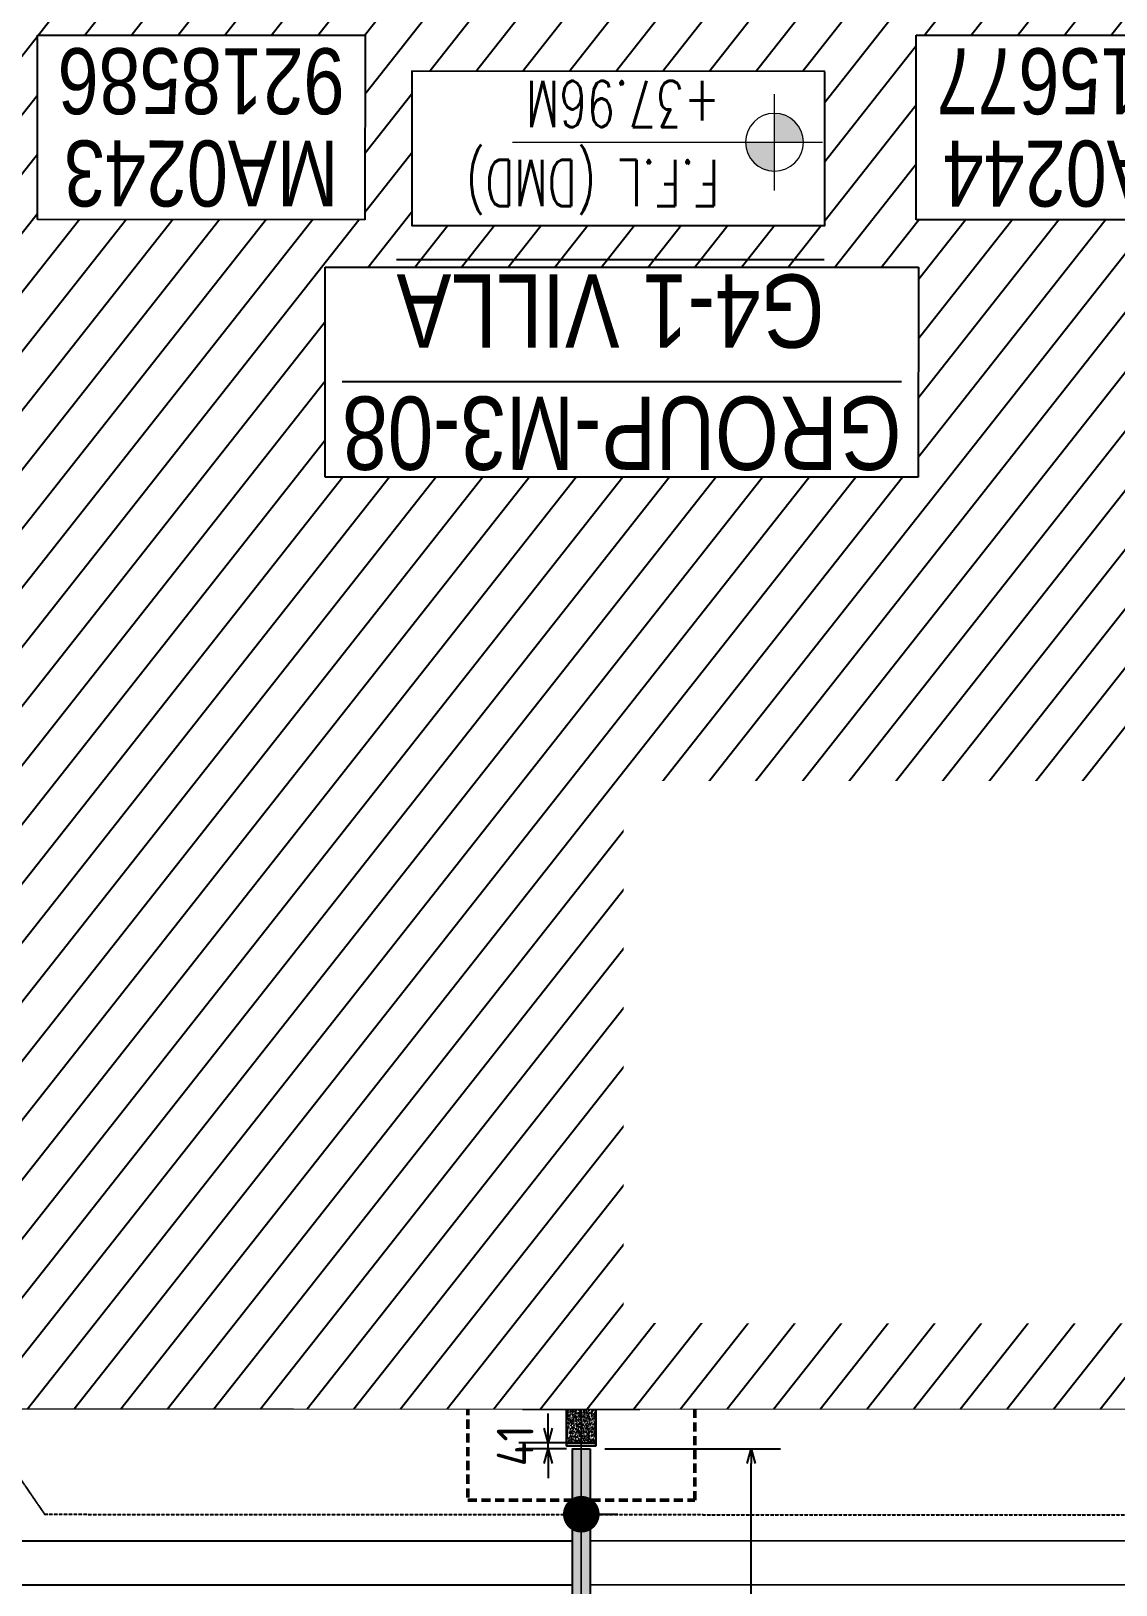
# Model space of a CAD drawing. Header units: centimetres. Extents: x -6122352 to 4157695, y -1694241 to 1947892.
# Drawn here: x 40850 to 48257, y -171429 to -160826 of the extents above; entities that cross this region are included whole.
import ezdxf
from ezdxf.xclip import XClip

# ---------------------------------------------------------------- set-up
doc = ezdxf.new("R2010")
doc.units = ezdxf.units.CM
doc.header["$MEASUREMENT"] = 0
doc.header["$XCLIPFRAME"] = 2
doc.header["$PDMODE"] = 66
doc.header["$PDSIZE"] = 100
for name, pattern in [('DASHED2', [0.375, 0.25, -0.125]), ('XR-AR-MID-SETTING OUT FOR MASTER$0$23585-XR-AR-MID-GROUND FLOOR$0$23261-XR-AR-SI-GF$0$HIDDEN', [0.375, 0.25, -0.125]), ('XR-AR-MID-SETTING OUT FOR MASTER$0$23585-XR-AR-MID-GROUND FLOOR$0$945-4P-1-101-GROUND FLOOR PLAN$0$XR-MIDDLE-GROUND FLOOR PLAN$0$HIDDEN2', [0.1875, 0.125, -0.0625])]:
    doc.linetypes.add(name, pattern=pattern)
for name, color, linetype, lineweight in [('23585-XR-AR-DAMAC PLOT LIMITS$0$1-Mid units', 41, 'Continuous', 5), ('@ Foundations', 4, 'DASHED2', 50), ('A-ANNO-TEXT', 3, 'Continuous', 25), ('XR-AR-MID-SETTING OUT FOR MASTER$0$23585-XR-AR-MID-GROUND FLOOR$0$$A-GLAZ-WNDO', 232, 'Continuous', 9), ('XR-AR-MID-SETTING OUT FOR MASTER$0$23585-XR-AR-MID-GROUND FLOOR$0$A-DOOR-FULL', 1, 'Continuous', 9), ('XR-AR-MID-SETTING OUT FOR MASTER$0$23585-XR-AR-MID-GROUND FLOOR$0$A-EQUP-KITN-PLAN', 202, 'Continuous', 9), ('XR-AR-MID-SETTING OUT FOR MASTER$0$23585-XR-AR-MID-GROUND FLOOR$0$A-FLOR-OVHD', 9, 'XR-AR-MID-SETTING OUT FOR MASTER$0$23585-XR-AR-MID-GROUND FLOOR$0$23261-XR-AR-SI-GF$0$HIDDEN', 15), ('XR-AR-MID-SETTING OUT FOR MASTER$0$23585-XR-AR-MID-GROUND FLOOR$0$A-GLAZ-SILL', 8, 'Continuous', 5), ('XR-AR-MID-SETTING OUT FOR MASTER$0$23585-XR-AR-MID-GROUND FLOOR$0$A-GLAZ-WNDO', 232, 'Continuous', 9), ('XR-AR-MID-SETTING OUT FOR MASTER$0$23585-XR-AR-MID-GROUND FLOOR$0$A-WALL', 7, 'Continuous', 30), ('XR-AR-MID-SETTING OUT FOR MASTER$0$23585-XR-AR-MID-GROUND FLOOR$0$S-COLS', 51, 'Continuous', 40), ('Xref group 33-41$0$36-TAGLVL', 23, 'Continuous', 9)]:
    doc.layers.add(name, color=color, linetype=linetype, lineweight=lineweight)
for name, color, linetype in [('@MI-REF LAYER', 7, 'Continuous'), ('@MI-TYPE-02', 6, 'Continuous'), ('A-GLASS HATCH', 7, 'Continuous'), ('B_TH_2', 7, 'Continuous'), ('XR-AR-MID-SETTING OUT FOR MASTER$0$23585-XR-AR-MID-GROUND FLOOR$0$A-Flor-Strs', 1, 'Continuous'), ('XR-AR-MID-SETTING OUT FOR MASTER$0$23585-XR-AR-MID-GROUND FLOOR$0$GS-HATCH-FLOOR TILE', 251, 'Continuous'), ('Xref group 33-41$0$1710 X BOUNDARY WALL OPTION 1$0$01--VIEW-TITLE', 7, 'Continuous'), ('Xref group 33-41$0$Overall SOP Plan$0$LAC-609-NG10-1-XREF-GRID-125SC$0$17-GRIDD', 5, 'Continuous'), ('Xref group 33-41$0$S-LEVELS', 2, 'Continuous'), ('Xref group 33-41$0$S-TEXT-1', 3, 'Continuous'), ('Xref group 33-41$0$TYPICAL NEW PROFILE', 3, 'Continuous')]:
    doc.layers.add(name, color=color, linetype=linetype)
doc.styles.add('Schueco-BEMSTIL', font='isocpeur.ttf', dxfattribs={"width": 0.9})
doc.styles.add('Xref group 33-41$0$1710 X BOUNDARY WALL OPTION 1$0$Ariel', font='arial.ttf', dxfattribs={"width": 0.8})
doc.styles.add('Xref group 33-41$0$DLT_TEXT', font='romans.shx', dxfattribs={"width": 0.7})
doc.styles.add('Xref group 33-41$0$Overall SOP Plan$0$LAC-609-NG10-1-XREF-GRID-125SC$0$GRID-DIM-NO', font='arial.ttf', dxfattribs={"width": 0.8})
doc.dimstyles.new('MI- JWC-TXT-2.5 MM', dxfattribs={"dimscale": 1.5, "dimtxt": 2.5, "dimasz": 1, "dimexe": 2, "dimexo": 1, "dimgap": 1, "dimtad": 1, "dimdec": 0, "dimdsep": 46, "dimtxsty": 'Schueco-BEMSTIL', "dimblk": 'OPEN30', "dimcen": 0, "dimdle": 2, "dimclrd": 140, "dimclre": 8, "dimclrt": 40, "dimadec": 0, "dimazin": 2, "dimtfac": 1, "dimtdec": 0, "dimtix": 1, "dimtmove": 2, "dimatfit": 3, "dimldrblk": 'OPEN', "dimfxl": 2, "dimlwd": -1, "dimlwe": -1, "dimarcsym": 0})

# ---------------------------------------------------------------- blocks, each defined once
blk = doc.blocks.new('23585-XR-AR-DAMAC PLOT LIMITS')
at = {"layer": '23585-XR-AR-DAMAC PLOT LIMITS$0$1-Mid units', "color": 251, "true_color": 0x636466}
for points in [[(496554.752, 2768816.131), (496550.698, 2768811.707), (496533.003, 2768827.921), (496537.056, 2768832.344)], [(496550.698, 2768811.707), (496548.569, 2768809.383), (496546.644, 2768807.282), (496528.95, 2768823.497), (496533.003, 2768827.921)]]:
    blk.add_lwpolyline(points, close=True, dxfattribs=at)
blk = doc.blocks.new('A$Cf093b529')
at = {"layer": 'A-ANNO-TEXT'}
blk.add_blockref('23585-XR-AR-DAMAC PLOT LIMITS', (-495391.99, -2768603.442), dxfattribs=at)
blk = doc.blocks.new('*U27')
for points in [[(91, 0), (41, 0), (41, 1021), (91, 1021)], [(0, 0), (38, 0), (38, -50), (50, -50), (50, -250), (0, -250)], [(1100, 0), (1062, 0), (1062, -50), (1050, -50), (1050, -250), (1100, -250)]]:
    blk.add_lwpolyline(points, close=True)
at = {"color": 8, "linetype": 'XR-AR-MID-SETTING OUT FOR MASTER$0$23585-XR-AR-MID-GROUND FLOOR$0$945-4P-1-101-GROUND FLOOR PLAN$0$XR-MIDDLE-GROUND FLOOR PLAN$0$HIDDEN2'}
blk.add_arc((41, 0), 1021, 0, 90, dxfattribs=at)
at = {"layer": 'XR-AR-MID-SETTING OUT FOR MASTER$0$23585-XR-AR-MID-GROUND FLOOR$0$A-GLAZ-SILL', "linetype": 'XR-AR-MID-SETTING OUT FOR MASTER$0$23585-XR-AR-MID-GROUND FLOOR$0$945-4P-1-101-GROUND FLOOR PLAN$0$XR-MIDDLE-GROUND FLOOR PLAN$0$HIDDEN2', "ltscale": 3}
blk.add_lwpolyline([(0, 0), (1100, 0), (1100, -250), (0, -250)], close=True, dxfattribs=at)
blk = doc.blocks.new('XR-AR-MID-SETTING OUT FOR MASTER$0$23585-XR-AR-MID-GROUND FLOOR$0$945-4P-1-101-GROUND FLOOR PLAN$0$XR-MIDDLE-GROUND FLOOR PLAN$0$A$C69996ABC')
at = {"layer": 'XR-AR-MID-SETTING OUT FOR MASTER$0$23585-XR-AR-MID-GROUND FLOOR$0$A-FLOR-OVHD', "linetype": 'XR-AR-MID-SETTING OUT FOR MASTER$0$23585-XR-AR-MID-GROUND FLOOR$0$945-4P-1-101-GROUND FLOOR PLAN$0$XR-MIDDLE-GROUND FLOOR PLAN$0$HIDDEN2', "ltscale": 5}
for p, q in [((0, 0.9), (0.1, 0.9)), ((0, 0.9), (0, 0)), ((0, 0), (0.1, 0))]:
    blk.add_line(p, q, dxfattribs=at)
blk.add_lwpolyline([(0.1, 0.85), (0.25, 0.45), (0.1, 0.05)], dxfattribs=at)
at = {"layer": 'XR-AR-MID-SETTING OUT FOR MASTER$0$23585-XR-AR-MID-GROUND FLOOR$0$A-GLAZ-WNDO'}
for p, q in [((0.1, 0.85), (0.1, 0.9)), ((0.1, 0.9), (0.1, 0)), ((0.25, 0.85), (0.1, 0.85)), ((0.25, 0.9), (0.25, 0.85)), ((0.25, 0.85), (0.25, 0.05)), ((0.1, 0), (0.1, 0.05)), ((0.1, 0.05), (0.25, 0.05)), ((0.25, 0), (0.25, 0.05))]:
    blk.add_line(p, q, dxfattribs=at)
for points in [[(0.25, 0.9), (0.1, 0.9)], [(0.1, 0), (0.25, 0)]]:
    blk.add_lwpolyline(points, dxfattribs=at)
blk.add_lwpolyline([(0.25, 0.85), (0.25, 0.05), (0.2, 0.05), (0.2, 0.85)], close=True, dxfattribs=at)
blk = doc.blocks.new('XR-AR-MID-SETTING OUT FOR MASTER$0$23585-XR-AR-MID-GROUND FLOOR$0$945-4P-1-101-GROUND FLOOR PLAN$0$XR-MIDDLE-GROUND FLOOR PLAN$0$A$C446944C1')
at = {"layer": 'XR-AR-MID-SETTING OUT FOR MASTER$0$23585-XR-AR-MID-GROUND FLOOR$0$A-GLAZ-SILL', "color": 252}
blk.add_line((0, 0), (5.2, 0), dxfattribs=at)
for points in [[(2.208, -0.023), (2.208, -0.124), (2.094, -0.074), (2.208, -0.023)], [(2.992, -0.023), (2.992, -0.124), (3.106, -0.074), (2.992, -0.023)]]:
    blk.add_lwpolyline(points, dxfattribs=at)
at = {"layer": 'XR-AR-MID-SETTING OUT FOR MASTER$0$23585-XR-AR-MID-GROUND FLOOR$0$A-GLAZ-WNDO', "color": 252}
for p, q in [((5.2, 0.25), (0, 0.25)), ((0, 0.25), (0, 0)), ((0.05, 0.1), (0.05, 0.25)), ((1.285, 0.25), (1.285, 0.1)), ((1.335, 0.1), (1.335, 0.25)), ((3.865, 0.1), (3.865, 0.25)), ((3.915, 0.25), (3.915, 0.1)), ((5.15, 0.1), (5.15, 0.25)), ((5.2, 0.25), (5.2, 0)), ((0, 0.1), (2.6, 0.1)), ((5.2, 0.1), (2.6, 0.1))]:
    blk.add_line(p, q, dxfattribs=at)
for points in [[(1.285, 0.2), (0.05, 0.2)], [(3.915, 0.2), (5.15, 0.2)]]:
    blk.add_lwpolyline(points, dxfattribs=at)
for points in [[(1.225, 0.04), (1.305, 0.04), (1.305, 0.09), (1.225, 0.09)], [(2.52, 0.04), (1.305, 0.04), (1.305, 0.09), (2.52, 0.09)], [(2.6, 0.04), (2.52, 0.04), (2.52, 0.09), (2.6, 0.09)], [(2.6, 0.04), (2.68, 0.04), (2.68, 0.09), (2.6, 0.09)], [(2.68, 0.04), (3.895, 0.04), (3.895, 0.09), (2.68, 0.09)], [(3.975, 0.04), (3.895, 0.04), (3.895, 0.09), (3.975, 0.09)]]:
    blk.add_lwpolyline(points, close=True, dxfattribs=at)
blk = doc.blocks.new('XR-AR-MID-SETTING OUT FOR MASTER$0$23585-XR-AR-MID-GROUND FLOOR$0$A$C08698786')
at = {"layer": 'XR-AR-MID-SETTING OUT FOR MASTER$0$23585-XR-AR-MID-GROUND FLOOR$0$S-COLS', "color": 252, "lineweight": 30}
for points in [[(5900, 19473), (5900, 18773), (6100, 18773), (6100, 19473)], [(5900, 15688), (5900, 14688), (6100, 14688), (6100, 15688)], [(5900, 11147), (5900, 9747), (6100, 9747), (6100, 11147)]]:
    blk.add_lwpolyline(points, close=True, dxfattribs=at)
blk = doc.blocks.new('XR-AR-MID-SETTING OUT FOR MASTER')
h = blk.add_hatch()
h.set_pattern_fill('AR-CONC', color=8, scale=0.2, angle=90)
h.set_pattern_definition([(140, (-1262400.084, -115249.566), (3.1878171, 36.4369338), [3.81, -41.91]), (85, (-1262400.084, -115249.566), (-38.211369, -7.0486843), [3.048, -33.5281168]), (190.4514447, (-1262399.82, -115246.53), (-35.0235504, 29.3882494), [3.2380018, -35.6180489]), (136.1842, (-1262410.244, -115249.566), (8.4084656, 54.2158082), [5.715, -62.865]), (186.6355576, (-1262409.543, -115245.05), (-49.485225, 47.4808268), [4.8570046, -53.4271216]), (81.184151, (-1262410.244, -115249.566), (-49.485225, 47.4808268), [4.5719934, -50.2919464]), (111, (-1262407.704, -115244.486), (20.45303964, 30.32287825), [3.81, -41.91]), (56, (-1262407.704, -115244.486), (-36.8375932, 12.3604057), [3.048, -33.528]), (161.451445, (-1262406, -115241.96), (-16.3845538, 42.6832839), [3.2380018, -35.6179875]), (127.5, (-1262400.084, -115249.566), (-16.91100777, 0.61772065), [0, -33.1216, 0, -34.036, 0, -33.655]), (97.5, (-1262400.084, -115249.566), (-20.03611496, 13.3639325), [0, -19.4056, 0, -32.3596, 0, -12.827]), (57.5, (-1262400.084, -115260.894), (1.1457488, 27.11811903), [0, -12.7, 0, -39.624, 0, -52.578]), (47.5, (-1262400.084, -115265.974), (-5.0852982, 29.62583628), [0, -16.51, 0, -26.3144, 0, -37.338])])
h.paths.add_polyline_path([(6000, 19703), (5900, 19703), (5900, 19473), (6000, 19473)])
h.paths.add_polyline_path([(6100, 19703), (6000, 19703), (6000, 19473), (6100, 19473)])
for points in [[(6100, 19703), (6100, 19723), (5900, 19723), (5900, 19703)], [(5900, 19473), (5900, 19703), (6100, 19703), (6100, 19473)]]:
    blk.add_lwpolyline(points)
at = {"layer": 'XR-AR-MID-SETTING OUT FOR MASTER$0$23585-XR-AR-MID-GROUND FLOOR$0$A-EQUP-KITN-PLAN', "color": 8}
for p, q in [((3900, 15203), (5500, 15203)), ((3900, 14953), (3900, 15203)), ((5500, 14953), (5500, 15203)), ((3500, 14253), (5300, 14253)), ((5300, 12103), (5300, 14253)), ((4405, 12103), (5300, 12103)), ((4405, 11503), (4405, 12103))]:
    blk.add_line(p, q, dxfattribs=at)
at = {"layer": 'XR-AR-MID-SETTING OUT FOR MASTER$0$23585-XR-AR-MID-GROUND FLOOR$0$A-FLOR-OVHD', "color": 8, "linetype": 'XR-AR-MID-SETTING OUT FOR MASTER$0$23585-XR-AR-MID-GROUND FLOOR$0$23261-XR-AR-SI-GF$0$HIDDEN', "ltscale": 5}
for p, q in [((5500, 14953), (3900, 14953)), ((3900, 14853), (5500, 14853)), ((5580, 12103), (5580, 14853)), ((3400, 14153), (3400, 12203)), ((3500, 12203), (3500, 14153)), ((5900, 12003), (5400, 11503)), ((5400, 12003), (5900, 11503))]:
    blk.add_line(p, q, dxfattribs=at)
blk.add_lwpolyline([(2750, 12003), (3250, 12003), (3250, 11503), (2750, 11503)], close=True, dxfattribs=at)
for points in [[(2750, 12003), (3250, 11503)], [(2750, 11503), (3250, 12003)]]:
    blk.add_lwpolyline(points, dxfattribs=at)
at = {"layer": 'XR-AR-MID-SETTING OUT FOR MASTER$0$23585-XR-AR-MID-GROUND FLOOR$0$A-Flor-Strs', "color": 8}
for p, q in [((60, 20673), (5940, 20673)), ((60, 20373), (5940, 20373))]:
    blk.add_line(p, q, dxfattribs=at)
at = {"layer": 'XR-AR-MID-SETTING OUT FOR MASTER$0$23585-XR-AR-MID-GROUND FLOOR$0$A-WALL', "color": 8}
for points in [[(5900, 19473), (6100, 19473), (6100, 5500), (5900, 5500), (5900, 14853), (5500, 14853), (5500, 14953), (5900, 14953)], [(5600, 19473), (5900, 19473), (5900, 19223), (5600, 19223)], [(3900, 14853), (3900, 14953), (3400, 14953), (3400, 14153), (3500, 14153), (3500, 14853)], [(3400, 12203), (3500, 12203), (3500, 11503), (4400, 11503), (4400, 11253), (3650, 11253), (3650, 11028), (3400, 11028)]]:
    blk.add_lwpolyline(points, close=True, dxfattribs=at)
for points in [[(3500, 14853), (3400, 14853)], [(5700, 12003), (5900, 12003), (5900, 12103), (5300, 12103), (5300, 11503), (5300, 11503), (5300, 11253), (5900, 11253), (5900, 11503), (5400, 11503), (5400, 12003), (5700, 12003)]]:
    blk.add_lwpolyline(points, dxfattribs=at)
at = {"layer": 'XR-AR-MID-SETTING OUT FOR MASTER$0$23585-XR-AR-MID-GROUND FLOOR$0$$A-GLAZ-WNDO', "color": 8, "xscale": -1000, "yscale": 1000, "zscale": 1000}
blk.add_blockref('XR-AR-MID-SETTING OUT FOR MASTER$0$23585-XR-AR-MID-GROUND FLOOR$0$945-4P-1-101-GROUND FLOOR PLAN$0$XR-MIDDLE-GROUND FLOOR PLAN$0$A$C446944C1', (5600, 19223), dxfattribs=at)
at = {"layer": 'XR-AR-MID-SETTING OUT FOR MASTER$0$23585-XR-AR-MID-GROUND FLOOR$0$$A-GLAZ-WNDO', "color": 8, "xscale": 1000.000000000049, "yscale": 1000.000000000049, "zscale": 1000.000000000049, "rotation": 90}
blk.add_blockref('XR-AR-MID-SETTING OUT FOR MASTER$0$23585-XR-AR-MID-GROUND FLOOR$0$945-4P-1-101-GROUND FLOOR PLAN$0$XR-MIDDLE-GROUND FLOOR PLAN$0$A$C69996ABC', (5300, 11253), dxfattribs=at)
at = {"layer": 'XR-AR-MID-SETTING OUT FOR MASTER$0$23585-XR-AR-MID-GROUND FLOOR$0$A-DOOR-FULL', "color": 8, "rotation": 90}
blk.add_blockref('*U27', (3400, 9928), dxfattribs=at)
at = {"layer": 'XR-AR-MID-SETTING OUT FOR MASTER$0$23585-XR-AR-MID-GROUND FLOOR$0$GS-HATCH-FLOOR TILE', "color": 8}
blk.add_blockref('XR-AR-MID-SETTING OUT FOR MASTER$0$23585-XR-AR-MID-GROUND FLOOR$0$A$C08698786', (0, 0), dxfattribs=at)
blk = doc.blocks.new('MID UNIT')
at = {"xscale": 0.001, "yscale": 0.001, "zscale": 0.001}
blk.add_blockref('XR-AR-MID-SETTING OUT FOR MASTER', (0, 0), dxfattribs=at)
blk = doc.blocks.new('TH_2')
blk.add_blockref('MID UNIT', (495808.305, 2769096.617))
at = {"xscale": -1}
blk.add_blockref('MID UNIT', (495820.305, 2769096.617), dxfattribs=at)
blk = doc.blocks.new('23585-XR-AR-MALDIVE-3$0$TH_2')
at = {"layer": 'B_TH_2', "xscale": 1.000029656231738, "yscale": 1.000029656231738, "zscale": 1.000029656231738}
blk.add_blockref('TH_2', (-14.703, -82.121), dxfattribs=at)
at = {"layer": '@ Foundations', "linetype": 'DASHED2', "ltscale": 0.25}
for points in [[(495813.531, 2769114.663), (495815.081, 2769114.663), (495815.081, 2769116.713), (495813.531, 2769116.713)], [(495813.331, 2769110.533), (495815.281, 2769110.533), (495815.281, 2769113.083), (495813.331, 2769113.083)], [(495813.131, 2769105.787), (495815.481, 2769105.787), (495815.481, 2769108.737), (495813.131, 2769108.737)]]:
    blk.add_lwpolyline(points, close=True, dxfattribs=at)
blk = doc.blocks.new('_Dot')
at = {"color": 0, "linetype": 'ByBlock', "lineweight": -2}
blk.add_line((-0.5, 0), (-1, 0), dxfattribs=at)
at = {"color": 0, "linetype": 'ByBlock', "const_width": 0.5}
blk.add_lwpolyline([(-0.25, 0, 1), (0.25, 0, 1)], format="xyb", close=True, dxfattribs=at)
blk = doc.blocks.new('Xref group 33-41$0$LVL  ATTR')
at = {"color": 7}
blk.add_wipeout([(-0.3373, 0.3835), (1.8973, 0.3835), (1.8973, -0.4505), (-0.3373, -0.4505)], dxfattribs=at)
at = {"layer": 'Xref group 33-41$0$36-TAGLVL', "extrusion": (-4.88814e-07, 1.40652e-17, 1)}
h = blk.add_hatch(color=252, dxfattribs=at)
h.paths.add_polyline_path([(-0.0654, 0.1563, 0.414214), (-0.2216, 0), (-0.0654, 0)])
h.paths.add_polyline_path([(0.0909, 0), (-0.0654, 0), (-0.0654, -0.1562, 0.414214)])
for p, q in [((-0.0654, -0.2604), (-0.0654, 0.2604)), ((1.3511, 0, 0), (-0.3253, 0, 0))]:
    blk.add_line(p, q, dxfattribs=at)
blk.add_circle((-0.0654, 0, 0), 0.1562, dxfattribs=at)
at = {"layer": 'Xref group 33-41$0$S-LEVELS', "color": 1}
blk.add_lwpolyline([(-0.3373, 0.3835), (1.8973, 0.3835), (1.8973, -0.4505), (-0.3373, -0.4505)], close=True, dxfattribs=at)
at = {"layer": 'Xref group 33-41$0$TYPICAL NEW PROFILE', "color": 3, "style": 'Xref group 33-41$0$DLT_TEXT', "width": 0.7}
for tag, p in [('+0.00M', (0.2413, 0.0671, -0.0001)), ('S.S.L', (0.2413, -0.3453, -0.0001))]:
    blk.add_attdef(tag, p, '', height=0.25, dxfattribs=at)
blk = doc.blocks.new('A$C19569f2f')
at = {"layer": 'Xref group 33-41$0$1710 X BOUNDARY WALL OPTION 1$0$01--VIEW-TITLE', "color": 3, "insert": (-16.778, -2.124), "char_height": 0.5, "width": 3.94853, "attachment_point": 1, "rotation": 227.5006, "style": 'Xref group 33-41$0$1710 X BOUNDARY WALL OPTION 1$0$Ariel', "bg_fill": 19, "box_fill_scale": 1.1, "bg_fill_color": 256, "bg_fill_transparency": 0}
blk.add_mtext('\\pxqc;{\\LGROUP-M3-08  G4-1 VILLA}', dxfattribs=at)
at = {"layer": 'Xref group 33-41$0$Overall SOP Plan$0$LAC-609-NG10-1-XREF-GRID-125SC$0$17-GRIDD', "color": 7, "char_height": 0.45, "width": 2.05688, "attachment_point": 1, "rotation": 227.5009, "line_spacing_factor": 0.839439, "style": 'Xref group 33-41$0$Overall SOP Plan$0$LAC-609-NG10-1-XREF-GRID-125SC$0$GRID-DIM-NO', "bg_fill": 19, "box_fill_scale": 1.2, "bg_fill_color": 256, "bg_fill_transparency": 0}
for s, insert in [('\\pxqc;MA0244\\P9215677', (-16.629, 0.699, -0.157)), ('\\pxqc;MA0243\\P9218586', (-20.682, -3.725, -0.157))]:
    blk.add_mtext(s, dxfattribs=dict(at, insert=insert))
at = {"layer": 'Xref group 33-41$0$S-TEXT-1', "color": 7}
ref = blk.add_blockref('Xref group 33-41$0$LVL  ATTR', (-19.112, -1.362, -0.118), dxfattribs=dict(at, xscale=-1.261776681587609, yscale=1.261776681587609, zscale=1.261776681587609, rotation=47.50130034313472))
ref.add_attrib('S.S.L', 'F.F.L (DMD)', (-19.221, -1.659, -0.118), dxfattribs={"layer": 'Xref group 33-41$0$TYPICAL NEW PROFILE', "color": 3, "height": 0.31544, "rotation": 227.5013, "style": 'Xref group 33-41$0$DLT_TEXT', "width": 0.7})
ref.add_attrib('+0.00M', '+37.96M ', (-19.616, -1.292, -0.118), dxfattribs={"layer": 'Xref group 33-41$0$TYPICAL NEW PROFILE', "color": 3, "height": 0.3154, "rotation": 227.5013, "style": 'Xref group 33-41$0$DLT_TEXT', "width": 0.7})
blk = doc.blocks.new('_Open30')
at = {"color": 0, "linetype": 'ByBlock', "lineweight": -2}
for p, q in [((-1, 0.27), (0, 0)), ((0, 0), (-1, -0.27)), ((0, 0), (-1, 0))]:
    blk.add_line(p, q, dxfattribs=at)
blk = doc.blocks.new('*D3014')
at = {"layer": '@MI-TYPE-02', "color": 8, "transparency": 16777216}
for p, q in [((44767, -170500), (45966, -170500)), ((44766, -174686), (45966, -174686))]:
    blk.add_line(p, q, dxfattribs=at)
at = {"layer": '@MI-TYPE-02', "color": 140, "transparency": 16777216}
blk.add_line((45766, -174586), (45766, -170600), dxfattribs=at)
at = {"layer": 'Defpoints', "color": 0, "transparency": 16777216}
for p in [(44667, -170500), (45766, -170500), (44666, -174686)]:
    blk.add_point(p, dxfattribs=at)
at = {"layer": '@MI-TYPE-02', "color": 140, "transparency": 16777216, "xscale": 100, "yscale": 100, "zscale": 100}
for p, rotation in [((45766, -170500), 90), ((45766, -174686), 270)]:
    blk.add_blockref('_Open30', p, dxfattribs=dict(at, rotation=rotation))
at = {"layer": '@MI-TYPE-02', "color": 40, "transparency": 16777216, "insert": (45541, -172593), "char_height": 250, "attachment_point": 5, "rotation": 90, "style": 'Schueco-BEMSTIL'}
blk.add_mtext('4186', dxfattribs=at)
blk = doc.blocks.new('_Open')
at = {"color": 0, "linetype": 'ByBlock', "lineweight": -2}
for p, q in [((-1, 0.2), (0, 0)), ((-1, -0.2), (0, 0)), ((0, 0), (-1, 0))]:
    blk.add_line(p, q, dxfattribs=at)
blk = doc.blocks.new('*D3016')
at = {"layer": '@MI-TYPE-02', "color": 140, "transparency": 16777216}
for p, q in [((44380, -170359), (44380, -170259)), ((44380, -170500), (44380, -170459)), ((44380, -170600), (44380, -170700))]:
    blk.add_line(p, q, dxfattribs=at)
at = {"layer": '@MI-TYPE-02', "color": 8, "transparency": 16777216}
for p, q in [((44506, -170459), (44180, -170459)), ((44507, -170500), (44180, -170500))]:
    blk.add_line(p, q, dxfattribs=at)
at = {"layer": 'Defpoints', "color": 0, "transparency": 16777216}
for p in [(44380, -170459), (44606, -170459), (44607, -170500)]:
    blk.add_point(p, dxfattribs=at)
at = {"layer": '@MI-TYPE-02', "color": 140, "transparency": 16777216, "xscale": 100, "yscale": 100, "zscale": 100}
for p, rotation in [((44380, -170459), 270), ((44380, -170500), 90)]:
    blk.add_blockref('_Open30', p, dxfattribs=dict(at, rotation=rotation))
at = {"layer": '@MI-TYPE-02', "color": 40, "transparency": 16777216, "insert": (44155, -170479), "char_height": 250, "attachment_point": 5, "rotation": 90, "style": 'Schueco-BEMSTIL'}
blk.add_mtext('41', dxfattribs=at)

msp = doc.modelspace()

# ---------------------------------------------------------------- block references
at = {"layer": '@MI-REF LAYER', "xscale": 1000, "yscale": 1000, "zscale": 1000, "rotation": 312.4882903633292}
msp.add_blockref('A$Cf093b529', (-891608.73293, 539022.72011), dxfattribs=at)

# ---------------------------------------------------------------- next in the draw order: block references
at = {"layer": '@MI-REF LAYER'}
ref = msp.add_blockref('23585-XR-AR-MALDIVE-3$0$TH_2', (496336378.43808, 2768860328.19691), dxfattribs=dict(at, xscale=1000, yscale=1000, zscale=1000, rotation=179.9901205999888))
XClip(ref).set_block_clipping_path([(495799.2550297892, 2769096.6153797582), (495799.255405813, 2769120.5163296042), (495808.3004683387, 2769120.5587037131), (495814.2939508669, 2769120.5576514951), (495817.4459820543, 2769120.5176626369), (495820.3071577782, 2769120.4176348741), (495829.2579656807, 2769120.4174829312), (495829.2578130416, 2769096.6176070911)])

# ---------------------------------------------------------------- next in the draw order: block references
at = {"layer": '@MI-REF LAYER', "extrusion": (-4.24758e-13, -6.92406e-09, 1), "xscale": 250.0000000000001, "yscale": 250.0000000000001, "zscale": 250.0000000000001, "rotation": 180.0413602159345}
msp.add_blockref('_Dot', (44606.94651, -170946.5777, -22.45904), dxfattribs=at)

# ---------------------------------------------------------------- next in the draw order: wipeouts: each hides what was drawn before it
at = {"color": 10}
msp.add_wipeout([(32458.35408, -156253.78001), (32455.8545, -170527.47526), (38706.17087, -170527.10753), (38706.25979, -170226.47476), (50506.37624, -170229.96471), (50506.19019, -170527.93094), (56756.3763, -170528.99249), (56757.2675, -156255.29715)], dxfattribs=at).dxf.layer = '@MI-REF LAYER'

# ---------------------------------------------------------------- next in the draw order: hatches: boundary and pattern name
at = {"layer": '@MI-REF LAYER', "transparency": 33554508}
h = msp.add_hatch(dxfattribs=at)
h.set_pattern_fill('ANSI31', color=256, scale=2000, angle=186.72236)
h.paths.add_polyline_path([(32458.35408, -156253.78001), (32455.89289, -170527.47525), (38706.04052, -170527.10754), (38706.20891, -170226.47475), (50506.55843, -170229.96477), (50506.27571, -170527.93094), (56756.37634, -170528.41995), (56758.83742, -156255.29725)])

# ---------------------------------------------------------------- next in the draw order: linework, layer by layer
at = {"layer": '@MI-REF LAYER', "const_width": 5}
msp.add_lwpolyline([(32458.35408, -156253.78001), (32455.89289, -170527.47525), (38706.04052, -170527.10754), (38706.20891, -170226.47475), (50506.55843, -170229.96477), (50506.27571, -170527.93094), (56756.37634, -170528.41995), (56758.83742, -156255.29725)], close=True, dxfattribs=at)
at = {"layer": '@MI-REF LAYER', "linetype": 'DASHED2', "extrusion": (3.92215e-12, 7.46019e-09, 1), "elevation": -22.4615}
msp.add_lwpolyline([(38600.75586, -170943.31629), (39880.93269, -170946.59151), (40437.86064, -170209.91216), (40438.21115, -169532.6635), (40437.86064, -170209.91216), (40942.94244, -170947.14116), (50606.92701, -170952.37626)], dxfattribs=at)

# ---------------------------------------------------------------- next in the draw order: block references
at = {"layer": '@MI-REF LAYER', "color": 10, "xscale": 1000, "yscale": 1000, "zscale": 1000, "rotation": 312.4876811369317}
msp.add_blockref('A$C19569f2f', (59756.3449, -174758.47773), dxfattribs=at)

# ---------------------------------------------------------------- next in the draw order: hatches: boundary and pattern name
at = {"layer": 'A-GLASS HATCH'}
h = msp.add_hatch(color=6, dxfattribs=at)
h.dxf.hatch_style = 1
h.paths.add_polyline_path([(44667.03598, -170499.9615), (44666.25861, -174685.82836), (44546.25861, -174685.80634), (44547.03598, -170499.93949)])

# ---------------------------------------------------------------- next in the draw order: linework, layer by layer
at = {"layer": '@MI-TYPE-02', "color": 6}
msp.add_lwpolyline([(44667.03598, -170499.9615), (44666.25861, -174685.82836), (44546.25861, -174685.80634), (44547.03598, -170499.93949)], close=True, dxfattribs=at)

# ---------------------------------------------------------------- next in the draw order: dimensions: what is measured, and where the dimension line sits
at = {"layer": '@MI-TYPE-02', "color": 240, "true_color": 0xed1f24}
for base, p1, p2, picture, middle in [((44379.51355, -170458.95038), (44607.02846, -170499.95049), (44606.34389, -170458.95038), '*D3016', (44154.51355, -170479.45044)), ((45765.98289, -170499.9615), (44666.25861, -174685.82836), (44667.03598, -170499.9615), '*D3014', (45540.98289, -172592.89493))]:
    dim = msp.add_linear_dim(base=base, p1=p1, p2=p2, angle=90, dimstyle='MI- JWC-TXT-2.5 MM', dxfattribs=at)
    dim.commit()
    dim.dimension.update_dxf_attribs({"geometry": picture, "text_midpoint": middle})

# ---------------------------------------------------------------- next in the draw order: wipeouts: each hides what was drawn before it
msp.add_wipeout([(51866.13585, -169643.96054), (44896.64894, -169642.7529), (44897.29006, -165942.75295), (51866.77697, -165943.9606)]).dxf.layer = '@MI-REF LAYER'

doc.saveas('drawing.dxf')
